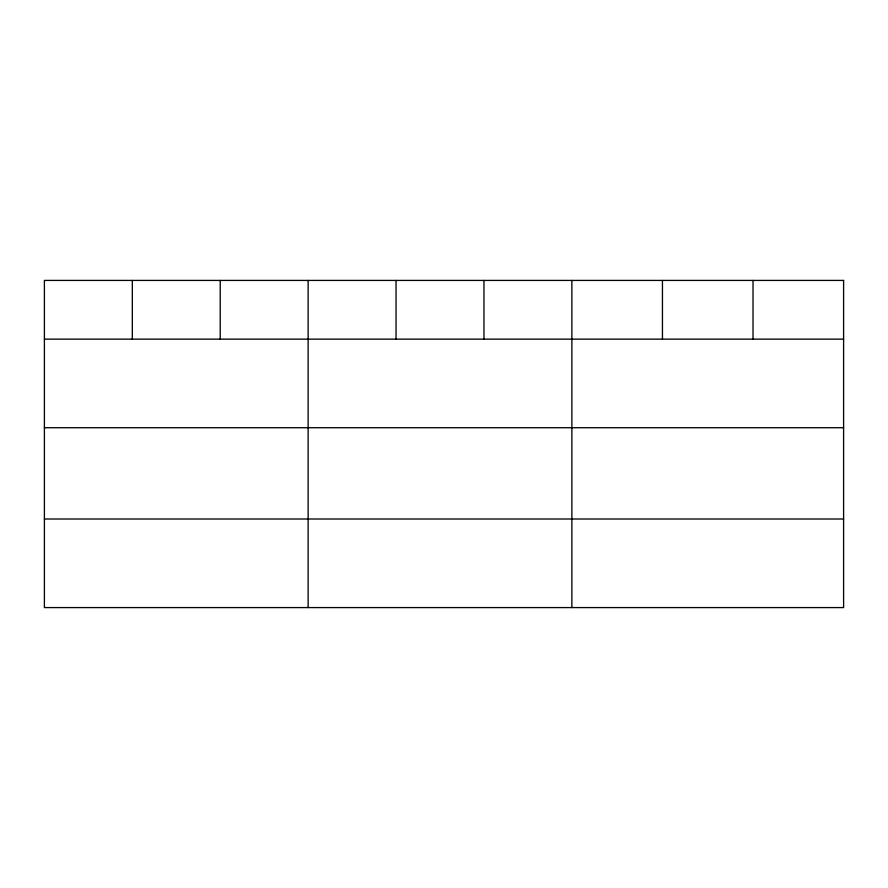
<?xml version="1.0" encoding="UTF-8"?>
<svg xmlns="http://www.w3.org/2000/svg" width="888" height="888" viewBox="0 0 888 888"><rect width="100%" height="100%" fill="white"/><g stroke="black" fill="none" stroke-linecap="round" stroke-linejoin="round"><path stroke-width="1.33" d="M44.4 339.138L843.6 339.138M44.4 427.727L843.6 427.727M44.4 519.003L843.6 519.003M753.024 280.419L753.024 339.138M662.448 280.419L662.448 339.138M571.872 280.419L571.872 607.581M483.96 280.419L483.96 339.138M396.048 280.419L396.048 339.138M308.136 280.419L308.136 607.581M220.224 280.419L220.224 339.138M132.312 280.419L132.312 339.138M843.6 280.419L44.4 280.419L44.4 607.581L843.6 607.581L843.6 280.419"/></g></svg>
